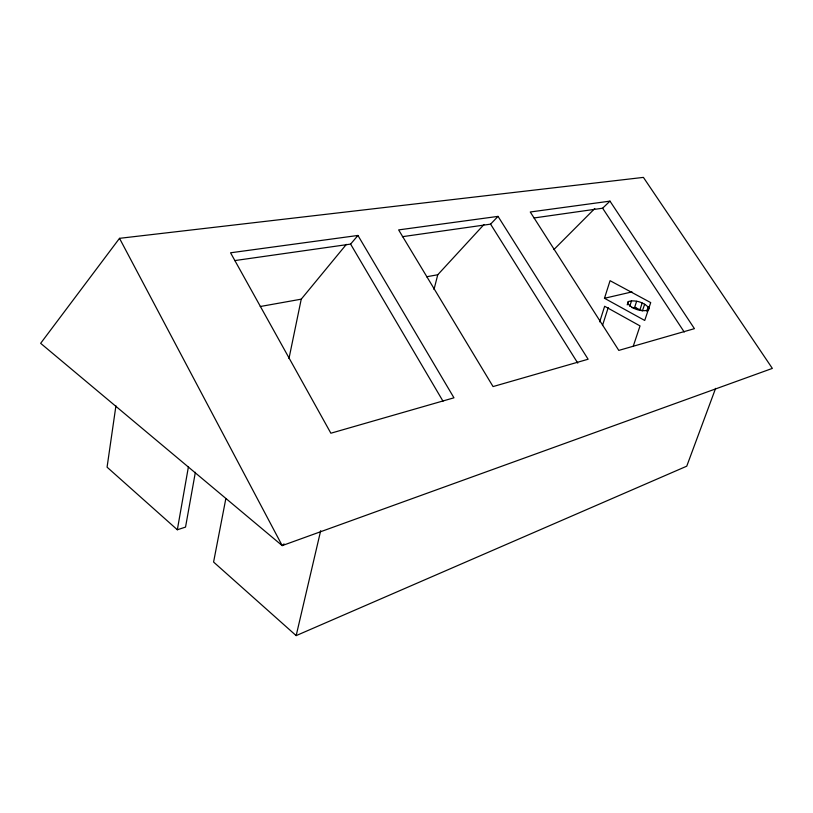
<?xml version="1.0" encoding="UTF-8"?>
<svg xmlns="http://www.w3.org/2000/svg" width="813" height="813" viewBox="0 0 813 813"><rect width="100%" height="100%" fill="white"/><g stroke="black" fill="none" stroke-linecap="round" stroke-linejoin="round"><path stroke-width="1.22" d="M115.924 405.839L107.072 467.17L177.336 529.761L185.537 527.098L195.364 472.302M177.336 529.761L188.464 466.55M225.851 498.552L213.585 562.047L296.166 635.614L686.751 466.184L715.603 388.37M288.971 358.563L301.237 299.174L346.379 244.367M296.166 635.614L320.678 530.706M434 289.489L437.75 274.764L483.999 224.52M604.476 298.28L610.065 280.688L650.715 302.609L644.729 320.454L604.476 298.28L632.016 291.897M599.679 321.867L604.648 306.267L640.034 325.911L633.225 346.287M602.474 325.556L608.215 307.619M627.199 304.875L628.286 301.542C635.39 299.519 644.323 302.456 649.079 308.066L648.581 310.017C641.477 312.131 632.402 309.153 627.707 303.473L628.286 301.542M629.74 306.288L631.559 300.759M631.762 307.487L634.445 307.924L636.63 301.308M644.648 304.225L642.443 310.83L639.973 309.651L642.168 303.046M646.752 311.237L648.225 306.816M119.511 238.331L40.65 343.32L282.202 545.614L772.35 368.401L643.408 177.386L119.511 238.331L282.202 545.614L284.032 543.897M234.703 260.597L350.606 244.103L357.944 235.455L453.959 397.811L330.871 433.217L230.557 252.792L357.944 235.455M402.394 236.685L490.585 224.144L498.034 216.38L588.114 359.234L493.054 386.571L398.634 229.906L498.034 216.38M553.856 249.591L594.791 208.535M534.039 217.965L602.626 208.209L609.974 201.136L694.424 328.655L618.795 350.403L530.259 211.99L609.974 201.136M260.251 306.511L301.237 299.174M426.561 276.766L437.75 274.764M634.445 307.924L639.973 309.651M635.583 307.375L637.646 308.808M602.626 208.209L684.231 332.039M490.585 224.144L577.779 363.126M350.606 244.103L443.014 401.216"/></g></svg>
